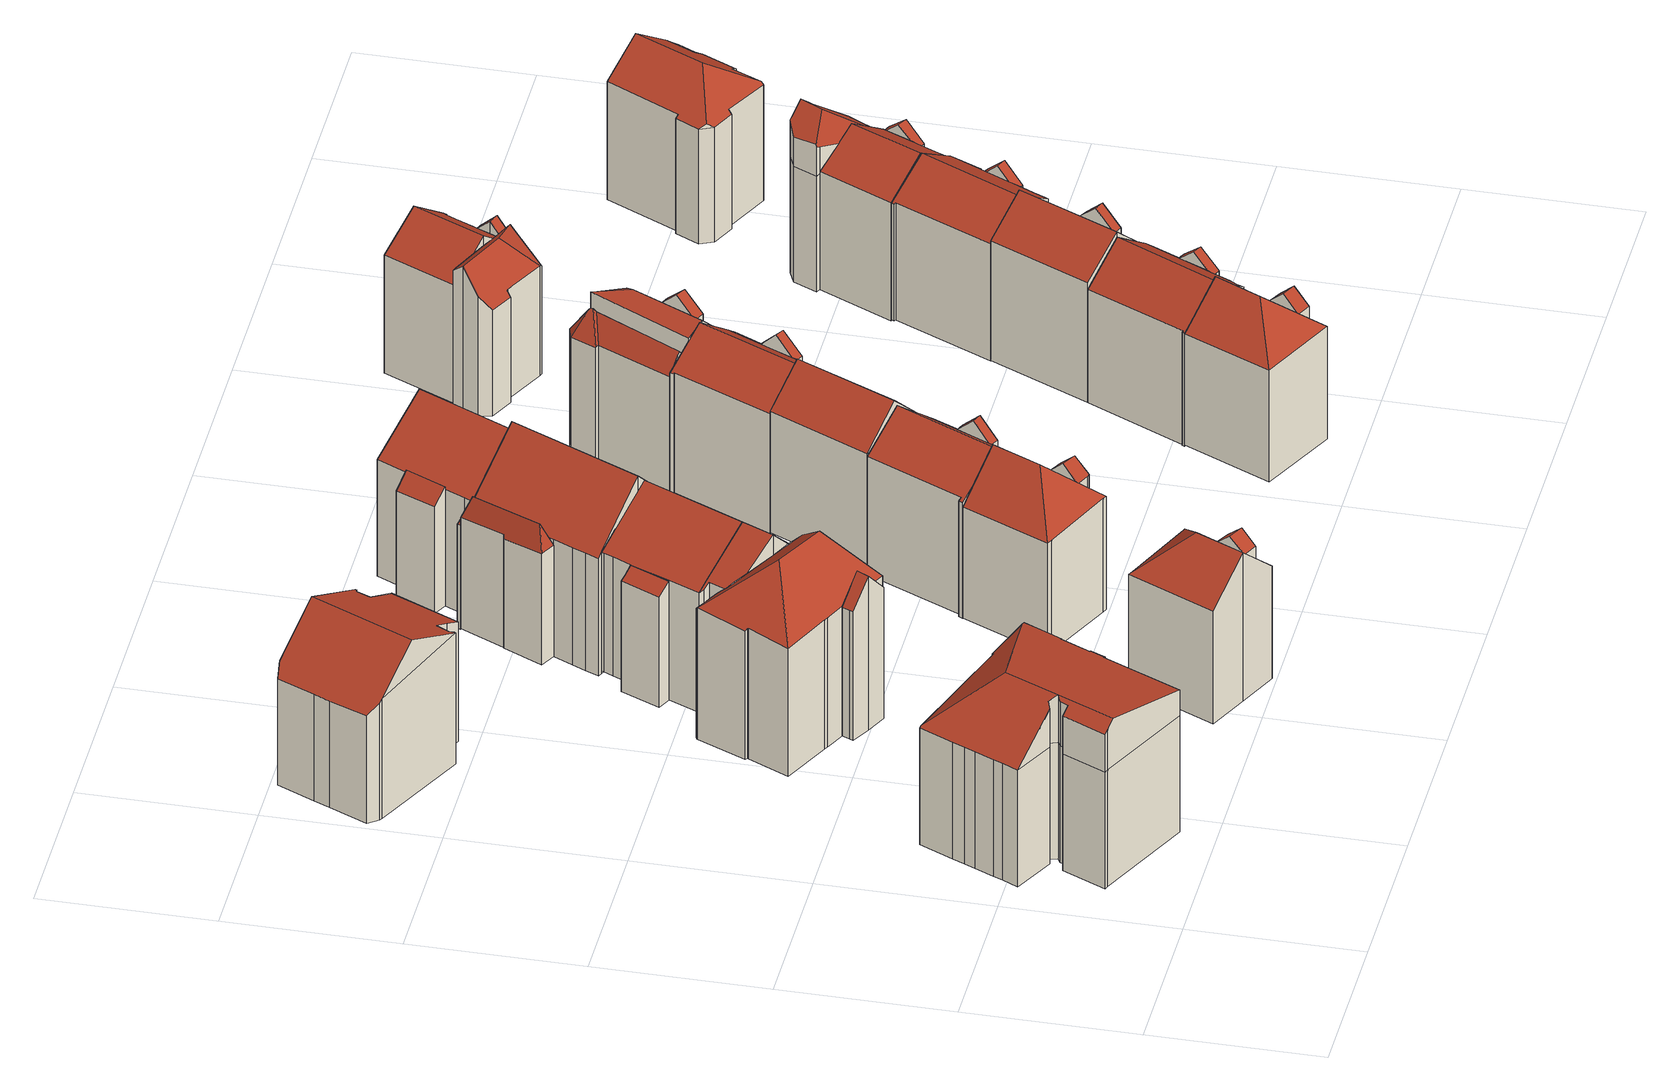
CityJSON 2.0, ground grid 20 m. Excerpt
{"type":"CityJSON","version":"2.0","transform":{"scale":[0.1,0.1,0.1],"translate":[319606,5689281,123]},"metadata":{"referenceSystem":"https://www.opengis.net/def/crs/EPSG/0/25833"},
"CityObjects":{
"building1":{"type":"Building","attributes":{"Dachtyp_tdc":"tdcFreeFormRoof","Gemeindeschluessel":14713000,"Dachneigung":13.59,"QualitaetDacherkennung":20,"Geometrietyp2DReferenz":"3000","function":"31001_9998","roofType":"5000","measuredHeight":21.09},"geometry":[{"type":"MultiSurface","lod":"2","boundaries":[[[0,1,2,3]],[[1,4,5,2]],[[4,6,7,5]],[[6,8,9,7]],[[8,10,11,9]],[[10,12,13,11]],[[12,14,15,13]],[[14,16,17,15]],[[16,18,19,17]],[[18,20,21,19]],[[20,22,23,21]],[[22,24,25,23]],[[24,26,27,25]],[[26,28,29,27]],[[28,30,31,29]],[[30,32,33,31]],[[32,34,35,33]],[[34,36,37,35]],[[36,38,39,37]],[[38,40,41,39]],[[40,42,43,41]],[[42,44,45,43]],[[44,46,47,45]],[[46,48,49,47]],[[48,0,3,49]],[[50,51,52,53,54]],[[55,53,52,24,22,20,18,16,14,12,56,57]],[[58,59,60,61,62,63,55]],[[64,65,66,54,53,55,63,67,68,69,70,71]],[[36,71,70,38]],[[34,64,71,36]],[[38,70,69,40]],[[40,69,68,42]],[[42,68,67,44]],[[44,67,63,62,46]],[[6,55,57,8]],[[4,58,55,6]],[[30,66,65,32]],[[28,50,54,66,30]],[[32,65,64,34]],[[46,62,61,48]],[[48,61,60,0]],[[0,60,59,1]],[[1,59,58,4]],[[8,57,56,10]],[[26,51,50,28]],[[24,52,51,26]],[[10,56,12]],[[3,2,5,7,9,11,13,15,17,19,21,23,25,27,29,31,33,35,37,39,41,43,45,47,49]]],"semantics":{"surfaces":[{"type":"WallSurface"},{"type":"RoofSurface"},{"type":"GroundSurface"}],"values":[0,0,0,0,0,0,0,0,0,0,0,0,0,0,0,0,0,0,0,0,0,0,0,0,0,1,1,1,1,0,0,0,0,0,0,0,0,0,0,0,0,0,0,0,0,0,0,0,2]}}]},
"building2":{"type":"Building","attributes":{"Dachtyp_tdc":"tdcFreeFormRoof","Gemeindeschluessel":14713000,"Dachneigung":23.19,"QualitaetDacherkennung":23,"Geometrietyp2DReferenz":"3000","function":"31001_9998","roofType":"5000","measuredHeight":20.21},"geometry":[{"type":"MultiSurface","lod":"2","boundaries":[[[72,73,74,75]],[[73,76,77,74]],[[76,78,79,77]],[[78,80,81,79]],[[80,82,83,81]],[[82,84,85,83]],[[84,86,87,85]],[[86,88,89,87]],[[88,90,91,89]],[[90,92,93,91]],[[92,94,95,93]],[[94,96,97,95]],[[96,98,99,97]],[[98,100,101,99]],[[100,102,103,101]],[[102,104,105,103]],[[104,106,107,105]],[[106,108,109,107]],[[108,72,75,109]],[[92,90,88,86,84,82,80,78,76,73,72,110,111]],[[111,110,108,106,104,102,100,98,96,94]],[[94,92,111]],[[72,108,110]],[[75,74,77,79,81,83,85,87,89,91,93,95,97,99,101,103,105,107,109]]],"semantics":{"surfaces":[{"type":"WallSurface"},{"type":"RoofSurface"},{"type":"GroundSurface"}],"values":[0,0,0,0,0,0,0,0,0,0,0,0,0,0,0,0,0,0,0,1,1,0,0,2]}}]},
"building3":{"type":"Building","attributes":{"Gemeindeschluessel":14713000,"Geometrietyp2DReferenz":"3000","function":"31001_9998","roofType":"9999"},"children":["building3-1","building3-2","building3-3"]},
"building3-1":{"type":"BuildingPart","attributes":{"Dachtyp_tdc":"tdcGableRoof","Dachneigung":50.49,"QualitaetDacherkennung":27,"Geometrietyp2DReferenz":"3000","roofType":"3100","measuredHeight":19.76},"parents":["building3"],"geometry":[{"type":"MultiSurface","lod":"2","boundaries":[[[112,113,114,115,116]],[[113,117,118,114]],[[117,119,120,118]],[[119,121,122,120]],[[121,123,124,122]],[[117,113,112,125]],[[125,126,123,121,119,117]],[[124,127,115,114,118,120,122]],[[128,126,125]],[[127,124,123,126,128]],[[112,116,128,125]],[[116,115,127,128]]],"semantics":{"surfaces":[{"type":"WallSurface"},{"type":"RoofSurface"},{"type":"GroundSurface"},{"type":"ClosureSurface"}],"values":[0,0,0,0,0,1,1,2,0,3,0,3]}}]},
"building3-2":{"type":"BuildingPart","attributes":{"Dachtyp_tdc":"tdcHipRoof","Dachneigung":45.3,"QualitaetDacherkennung":55,"Geometrietyp2DReferenz":"3000","roofType":"3200","measuredHeight":22.3},"parents":["building3"],"geometry":[{"type":"MultiSurface","lod":"2","boundaries":[[[126,124,123]],[[126,129,130,124]],[[129,131,132,130]],[[131,133,134,132]],[[133,135,136,134]],[[135,137,138,136]],[[137,139,140,138]],[[139,141,142,140]],[[141,143,144,142]],[[143,145,146,144]],[[145,147,148,146]],[[147,149,150,148]],[[149,151,152,150]],[[151,153,154,152]],[[153,155,156,154]],[[155,157,158,156]],[[157,159,160,161,158]],[[162,163,164,165,166]],[[163,116,115,164]],[[163,162,167]],[[141,139,137,135,133,168]],[[162,169,170,171,159,157,155,153,151,149,147,145,143,141,168,167]],[[133,131,129,126,123,126,128,116,163,167,168]],[[124,130,132,134,136,138,140,142,144,146,148,150,152,154,156,158,161,172,165,164,115,127]],[[166,169,162]],[[171,160,159]],[[172,161,160,171,170]],[[165,172,170,169,166]],[[123,124,127,128,126]],[[128,127,115,116]]],"semantics":{"surfaces":[{"type":"WallSurface"},{"type":"RoofSurface"},{"type":"GroundSurface"},{"type":"ClosureSurface"}],"values":[0,0,0,0,0,0,0,0,0,0,0,0,0,0,0,0,0,0,0,1,1,1,1,2,0,0,3,3,3,3]}}]},
"building3-3":{"type":"BuildingPart","attributes":{"Dachtyp_tdc":"tdcGableRoof","Dachneigung":33.48,"QualitaetDacherkennung":74,"Geometrietyp2DReferenz":"3000","roofType":"3100","measuredHeight":20.11},"parents":["building3"],"geometry":[{"type":"MultiSurface","lod":"2","boundaries":[[[160,173,174,161]],[[173,175,176,174]],[[175,177,178,176]],[[177,179,180,178]],[[179,181,182,180]],[[181,183,184,182]],[[183,166,165,184]],[[181,179,177,175,173,160,171,185]],[[185,169,166,183,181]],[[172,161,174,176,178,180,182,184,165]],[[171,170,185]],[[160,161,172,170,171]],[[170,169,185]],[[165,166,169,170,172]]],"semantics":{"surfaces":[{"type":"WallSurface"},{"type":"RoofSurface"},{"type":"GroundSurface"},{"type":"ClosureSurface"}],"values":[0,0,0,0,0,0,0,1,1,2,0,3,0,3]}}]},
"building4":{"type":"Building","attributes":{"Gemeindeschluessel":14713000,"Geometrietyp2DReferenz":"3000","function":"31001_9998","roofType":"9999"},"children":["building4-1","building4-2"]},
"building4-1":{"type":"BuildingPart","attributes":{"Dachtyp_tdc":"tdcGableRoof","Dachneigung":40.6,"QualitaetDacherkennung":45,"Geometrietyp2DReferenz":"3000","roofType":"3100","measuredHeight":16.26},"parents":["building4"],"geometry":[{"type":"MultiSurface","lod":"2","boundaries":[[[186,187,188,189]],[[187,190,191,188]],[[190,192,193,191]],[[194,186,189,195]],[[187,186,194,196,197]],[[198,192,190,197,196]],[[187,197,190]],[[198,196,194]],[[189,188,191,193,199,195]],[[199,193,192,198]],[[195,199,198,194]]],"semantics":{"surfaces":[{"type":"WallSurface"},{"type":"RoofSurface"},{"type":"GroundSurface"},{"type":"ClosureSurface"}],"values":[0,0,0,0,1,1,0,0,2,3,3]}}]},
"building4-2":{"type":"BuildingPart","attributes":{"Dachtyp_tdc":"tdcHipAndGableRoof","Dachneigung":40.53,"QualitaetDacherkennung":64,"Geometrietyp2DReferenz":"3000","roofType":"5000","measuredHeight":19.1},"parents":["building4"],"geometry":[{"type":"MultiSurface","lod":"2","boundaries":[[[200,201,194,195,189]],[[202,203,193,192]],[[202,204,205,203]],[[204,206,207,205]],[[206,208,209,207]],[[208,210,211,209]],[[210,212,213,211]],[[212,214,215,213]],[[214,216,217,215]],[[216,218,219,217]],[[218,220,221,219]],[[220,222,223,221]],[[222,200,189,223]],[[218,216,214,212,224]],[[212,210,208,224]],[[208,206,204,202,192,225,201,200,222,220,218,224]],[[189,195,199,193,203,205,207,209,211,213,215,217,219,221,223]],[[198,194,201,225]],[[198,199,195,194]],[[192,198,225]],[[192,193,199,198]]],"semantics":{"surfaces":[{"type":"WallSurface"},{"type":"RoofSurface"},{"type":"GroundSurface"},{"type":"ClosureSurface"}],"values":[0,0,0,0,0,0,0,0,0,0,0,0,0,1,1,1,2,0,3,0,3]}}]},
"building5":{"type":"Building","attributes":{"Gemeindeschluessel":14713000,"Geometrietyp2DReferenz":"3000","function":"31001_9998","roofType":"9999"},"children":["building5-1","building5-2"]},
"building5-1":{"type":"BuildingPart","attributes":{"Dachtyp_tdc":"tdcGableRoof","Dachneigung":33.99,"QualitaetDacherkennung":83,"Geometrietyp2DReferenz":"3000","roofType":"3100","measuredHeight":20.45},"parents":["building5"],"geometry":[{"type":"MultiSurface","lod":"2","boundaries":[[[226,183,227,228]],[[183,181,229,227]],[[181,177,230,229]],[[177,231,232,230]],[[231,233,232]],[[234,235,236,237]],[[235,238,239,236]],[[238,240,241,239]],[[240,242,243,241]],[[242,244,245,243]],[[244,246,247,245]],[[246,226,228,247]],[[242,240,238,235,234,231,177,181]],[[181,183,226,246,244,242]],[[228,227,229,230,232,237,236,239,241,243,245,247]],[[234,233,231]],[[234,237,232,233]]],"semantics":{"surfaces":[{"type":"WallSurface"},{"type":"RoofSurface"},{"type":"GroundSurface"},{"type":"ClosureSurface"}],"values":[0,0,0,0,0,0,0,0,0,0,0,0,1,1,2,0,3]}}]},
"building5-2":{"type":"BuildingPart","attributes":{"Dachtyp_tdc":"tdcPolyFlatRoof","Dachneigung":33.05,"QualitaetDacherkennung":53,"Geometrietyp2DReferenz":"3000","roofType":"2100","measuredHeight":15.34},"parents":["building5"],"geometry":[{"type":"MultiSurface","lod":"2","boundaries":[[[248,249,250,251]],[[249,234,237,250]],[[233,252,253,232]],[[252,248,251,253]],[[252,233,234,249,248]],[[251,250,237,232,253]],[[232,237,234,233]]],"semantics":{"surfaces":[{"type":"WallSurface"},{"type":"RoofSurface"},{"type":"GroundSurface"},{"type":"ClosureSurface"}],"values":[0,0,0,0,1,2,3]}}]},
"building6":{"type":"Building","attributes":{"Gemeindeschluessel":14713000,"Geometrietyp2DReferenz":"3000","function":"31001_9998","roofType":"9999"},"children":["building6-1","building6-2"]},
"building6-1":{"type":"BuildingPart","attributes":{"Dachtyp_tdc":"tdcGableRoof","Dachneigung":43.59,"QualitaetDacherkennung":37,"Geometrietyp2DReferenz":"3000","roofType":"3100","measuredHeight":16.38},"parents":["building6"],"geometry":[{"type":"MultiSurface","lod":"2","boundaries":[[[254,255,256,257]],[[255,258,259,256]],[[258,260,261,259]],[[262,254,257,263]],[[262,264,265,266]],[[264,260,258,267,265]],[[255,267,258]],[[254,266,265,267,255]],[[262,266,254]],[[260,264,262]],[[257,256,259,261,263]],[[263,261,260,262]]],"semantics":{"surfaces":[{"type":"WallSurface"},{"type":"RoofSurface"},{"type":"GroundSurface"},{"type":"ClosureSurface"}],"values":[0,0,0,0,1,1,0,0,0,0,2,3]}}]},
"building6-2":{"type":"BuildingPart","attributes":{"Dachtyp_tdc":"tdcHipAndGableRoof","Dachneigung":43.99,"QualitaetDacherkennung":57,"Geometrietyp2DReferenz":"3000","roofType":"5000","measuredHeight":19.36},"parents":["building6"],"geometry":[{"type":"MultiSurface","lod":"2","boundaries":[[[268,269,270,271]],[[269,272,273,270]],[[272,274,275,273]],[[274,262,263,275]],[[260,276,277,261]],[[276,278,279,277]],[[278,280,281,279]],[[280,282,283,281]],[[282,284,285,283]],[[284,286,287,285]],[[286,288,289,287]],[[288,290,291,289]],[[290,268,271,291]],[[286,284,282,280,292]],[[280,278,276,260,262,274,272,269,268,290,292]],[[290,288,286,292]],[[271,270,273,275,263,261,277,279,281,283,285,287,289,291]],[[260,261,263,262]]],"semantics":{"surfaces":[{"type":"WallSurface"},{"type":"RoofSurface"},{"type":"GroundSurface"},{"type":"ClosureSurface"}],"values":[0,0,0,0,0,0,0,0,0,0,0,0,0,1,1,1,2,3]}}]},
"building7":{"type":"Building","attributes":{"Gemeindeschluessel":14713000,"Geometrietyp2DReferenz":"3000","function":"31001_9998","roofType":"9999"},"children":["building7-1","building7-2"]},
"building7-1":{"type":"BuildingPart","attributes":{"Dachtyp_tdc":"tdcGableRoof","Dachneigung":43.59,"QualitaetDacherkennung":60,"Geometrietyp2DReferenz":"3000","roofType":"3100","measuredHeight":21.81},"parents":["building7"],"geometry":[{"type":"MultiSurface","lod":"2","boundaries":[[[293,294,295,296]],[[294,297,298,299,295]],[[300,301,302,303,304]],[[301,305,306,302]],[[305,307,308,306]],[[307,309,310,308]],[[309,311,312,310]],[[311,313,314,312]],[[313,244,315,314]],[[244,316,317,315]],[[316,318,319,317]],[[318,320,321,319]],[[320,293,296,321]],[[316,244,313,311,309,307,305,301]],[[301,300,297,294,293,320,318,316]],[[296,295,299,303,302,306,308,310,312,314,315,317,319,321]],[[300,304,298,297]],[[304,303,299,298]]],"semantics":{"surfaces":[{"type":"WallSurface"},{"type":"RoofSurface"},{"type":"GroundSurface"},{"type":"ClosureSurface"}],"values":[0,0,0,0,0,0,0,0,0,0,0,0,0,1,1,2,0,3]}}]},
"building7-2":{"type":"BuildingPart","attributes":{"Dachtyp_tdc":"tdcFreeFormRoof","Dachneigung":70.96,"QualitaetDacherkennung":16,"Geometrietyp2DReferenz":"3000","roofType":"5000","measuredHeight":17.17},"parents":["building7"],"geometry":[{"type":"MultiSurface","lod":"2","boundaries":[[[322,323,324,325]],[[323,326,327,324]],[[326,304,303,327]],[[298,328,329,299]],[[328,322,325,329]],[[304,326,330]],[[326,323,322,328,331,330]],[[328,298,331]],[[298,304,330,331]],[[325,324,327,303,299,329]],[[299,303,304,298]]],"semantics":{"surfaces":[{"type":"WallSurface"},{"type":"RoofSurface"},{"type":"GroundSurface"},{"type":"ClosureSurface"}],"values":[0,0,0,0,0,1,1,1,1,2,3]}}]},
"building8":{"type":"Building","attributes":{"Gemeindeschluessel":14713000,"Geometrietyp2DReferenz":"3000","function":"31001_9998","roofType":"9999"},"children":["building8-1","building8-2"]},
"building8-1":{"type":"BuildingPart","attributes":{"Dachtyp_tdc":"tdcGableRoof","Dachneigung":43.01,"QualitaetDacherkennung":35,"Geometrietyp2DReferenz":"3000","roofType":"3100","measuredHeight":16.86},"parents":["building8"],"geometry":[{"type":"MultiSurface","lod":"2","boundaries":[[[332,333,334,335]],[[333,336,337,334]],[[336,338,339,337]],[[336,333,340]],[[333,332,341,342,340]],[[338,336,340,342,343]],[[335,334,337,339]],[[335,339,338,332]],[[342,341,343]],[[343,341,332,338]]],"semantics":{"surfaces":[{"type":"WallSurface"},{"type":"RoofSurface"},{"type":"GroundSurface"},{"type":"ClosureSurface"}],"values":[0,0,0,0,1,1,2,3,0,3]}}]},
"building8-2":{"type":"BuildingPart","attributes":{"Dachtyp_tdc":"tdcGableRoof","Dachneigung":35.02,"QualitaetDacherkennung":55,"Geometrietyp2DReferenz":"3000","roofType":"3100","measuredHeight":18.83},"parents":["building8"],"geometry":[{"type":"MultiSurface","lod":"2","boundaries":[[[344,345,346,347]],[[345,348,349,346]],[[348,350,351,349]],[[350,352,353,351]],[[352,354,335,353]],[[354,332,335]],[[355,339,338]],[[355,356,357,339]],[[356,358,359,357]],[[358,360,361,359]],[[360,362,363,361]],[[362,364,365,363]],[[364,366,367,365]],[[366,344,347,367]],[[362,360,358,356,355,343,341,354,352,350,348]],[[348,345,344,366,364,362]],[[347,346,349,351,353,335,339,357,359,361,363,365,367]],[[355,338,343]],[[341,332,354]],[[338,339,335,332]],[[338,332,341,343]]],"semantics":{"surfaces":[{"type":"WallSurface"},{"type":"RoofSurface"},{"type":"GroundSurface"},{"type":"ClosureSurface"}],"values":[0,0,0,0,0,0,0,0,0,0,0,0,0,0,1,1,2,0,0,3,3]}}]},
"building9":{"type":"Building","attributes":{"Gemeindeschluessel":14713000,"Geometrietyp2DReferenz":"3000","function":"31001_9998","roofType":"9999"},"children":["building9-1","building9-2"]},
"building9-1":{"type":"BuildingPart","attributes":{"Dachtyp_tdc":"tdcGableRoof","Dachneigung":33.81,"QualitaetDacherkennung":83,"Geometrietyp2DReferenz":"3000","roofType":"3100","measuredHeight":19.97},"parents":["building9"],"geometry":[{"type":"MultiSurface","lod":"2","boundaries":[[[368,369,370,371]],[[369,372,373,370]],[[372,374,375,373]],[[374,376,377,375]],[[376,378,379,377]],[[378,380,381,379]],[[380,382,383,381]],[[382,384,385,383]],[[384,386,387,385]],[[386,388,389,387]],[[388,390,391,389]],[[392,393,394,395]],[[393,396,397,394]],[[396,398,399,397]],[[398,400,401,399]],[[400,368,371,401]],[[396,393,392,390,388,386,384,382,380,378]],[[378,376,374,372,369,368,400,398,396]],[[371,370,373,375,377,379,381,383,385,387,389,391,395,394,397,399,401]],[[395,391,390,392]]],"semantics":{"surfaces":[{"type":"WallSurface"},{"type":"RoofSurface"},{"type":"GroundSurface"},{"type":"ClosureSurface"}],"values":[0,0,0,0,0,0,0,0,0,0,0,0,0,0,0,0,1,1,2,3]}}]},
"building9-2":{"type":"BuildingPart","attributes":{"Dachtyp_tdc":"tdcPolyFlatRoof","Dachneigung":42.3,"QualitaetDacherkennung":56,"Geometrietyp2DReferenz":"3000","roofType":"2100","measuredHeight":15.26},"parents":["building9"],"geometry":[{"type":"MultiSurface","lod":"2","boundaries":[[[402,403,404,391,390]],[[403,405,406,404]],[[405,407,395,406]],[[407,392,395]],[[407,405,403,402]],[[391,404,406,395]],[[390,392,407,402]],[[390,391,395,392]]],"semantics":{"surfaces":[{"type":"WallSurface"},{"type":"RoofSurface"},{"type":"GroundSurface"},{"type":"ClosureSurface"}],"values":[0,0,0,0,1,2,0,3]}}]},
"building10":{"type":"Building","attributes":{"Dachtyp_tdc":"tdcFreeFormRoof","Gemeindeschluessel":14713000,"Dachneigung":43.7,"QualitaetDacherkennung":57,"Geometrietyp2DReferenz":"3000","function":"31001_9998","roofType":"5000","measuredHeight":19.74},"geometry":[{"type":"MultiSurface","lod":"2","boundaries":[[[408,409,410,411]],[[409,412,413,410]],[[412,414,415,413]],[[414,416,417,415]],[[416,418,419,417]],[[418,420,421,419]],[[420,422,423,421]],[[422,424,425,423]],[[424,426,427,425]],[[426,428,429,427]],[[428,408,411,429]],[[430,431,412,409]],[[418,416,414,431,430,408,428,426,424,422,420]],[[409,408,430]],[[414,412,431]],[[411,410,413,415,417,419,421,423,425,427,429]]],"semantics":{"surfaces":[{"type":"WallSurface"},{"type":"RoofSurface"},{"type":"GroundSurface"}],"values":[0,0,0,0,0,0,0,0,0,0,0,1,1,0,0,2]}}]},
"building11":{"type":"Building","attributes":{"Gemeindeschluessel":14713000,"Geometrietyp2DReferenz":"3000","function":"31001_9998","roofType":"9999"},"children":["building11-1","building11-2"]},
"building11-1":{"type":"BuildingPart","attributes":{"Dachtyp_tdc":"tdcGableRoof","Dachneigung":42.25,"QualitaetDacherkennung":35,"Geometrietyp2DReferenz":"3000","roofType":"3100","measuredHeight":17.1},"parents":["building11"],"geometry":[{"type":"MultiSurface","lod":"2","boundaries":[[[432,433,434,435]],[[433,436,437,434]],[[438,432,435,439]],[[440,441,442,443,444]],[[433,443,442,445,436]],[[432,444,443,433]],[[438,440,444,432]],[[435,434,437,439]],[[439,437,436,438]],[[442,441,445]],[[445,441,440,438,436]]],"semantics":{"surfaces":[{"type":"WallSurface"},{"type":"RoofSurface"},{"type":"GroundSurface"},{"type":"ClosureSurface"}],"values":[0,0,0,1,1,0,0,2,3,0,3]}}]},
"building11-2":{"type":"BuildingPart","attributes":{"Dachtyp_tdc":"tdcGableRoof","Dachneigung":37.25,"QualitaetDacherkennung":56,"Geometrietyp2DReferenz":"3000","roofType":"3100","measuredHeight":18.96},"parents":["building11"],"geometry":[{"type":"MultiSurface","lod":"2","boundaries":[[[446,447,440,438,439]],[[448,437,436]],[[448,449,450,437]],[[449,451,452,450]],[[451,453,454,452]],[[453,455,456,454]],[[455,457,458,456]],[[457,459,460,458]],[[459,461,462,460]],[[461,463,464,462]],[[463,465,466,464]],[[465,467,468,466]],[[467,469,470,468]],[[469,446,439,470]],[[465,463,461,459,457,455]],[[455,453,451,449,448,445,441,447,446,469,467,465]],[[439,437,450,452,454,456,458,460,462,464,466,468,470]],[[436,445,448]],[[441,440,447]],[[436,437,439,438]],[[436,438,440,441,445]]],"semantics":{"surfaces":[{"type":"WallSurface"},{"type":"RoofSurface"},{"type":"GroundSurface"},{"type":"ClosureSurface"}],"values":[0,0,0,0,0,0,0,0,0,0,0,0,0,0,1,1,2,0,0,3,3]}}]},
"building12":{"type":"Building","attributes":{"Gemeindeschluessel":14713000,"Geometrietyp2DReferenz":"3000","function":"31001_9998","roofType":"9999"},"children":["building12-1","building12-2"]},
"building12-1":{"type":"BuildingPart","attributes":{"Dachtyp_tdc":"tdcGableRoof","Dachneigung":41.68,"QualitaetDacherkennung":43,"Geometrietyp2DReferenz":"3000","roofType":"3100","measuredHeight":16.1},"parents":["building12"],"geometry":[{"type":"MultiSurface","lod":"2","boundaries":[[[471,472,473,474]],[[472,475,476,473]],[[475,477,478,476]],[[475,472,479]],[[471,477,480]],[[472,471,480,479]],[[477,475,479,480]],[[474,473,476,478]],[[474,478,477,471]]],"semantics":{"surfaces":[{"type":"WallSurface"},{"type":"RoofSurface"},{"type":"GroundSurface"},{"type":"ClosureSurface"}],"values":[0,0,0,0,0,1,1,2,3]}}]},
"building12-2":{"type":"BuildingPart","attributes":{"Dachtyp_tdc":"tdcHipAndGableRoof","Dachneigung":40.67,"QualitaetDacherkennung":59,"Geometrietyp2DReferenz":"3000","roofType":"5000","measuredHeight":18.88},"parents":["building12"],"geometry":[{"type":"MultiSurface","lod":"2","boundaries":[[[481,482,483,484]],[[482,485,486,483]],[[485,487,474,486]],[[487,471,474]],[[488,478,477]],[[488,489,490,478]],[[489,491,492,490]],[[491,493,494,492]],[[493,495,496,494]],[[495,497,498,496]],[[497,499,500,498]],[[499,481,484,500]],[[495,493,501]],[[493,491,489,488,487,485,482,481,499,501]],[[499,497,495,501]],[[484,483,486,474,478,490,492,494,496,498,500]],[[477,471,487,488]],[[477,478,474,471]]],"semantics":{"surfaces":[{"type":"WallSurface"},{"type":"RoofSurface"},{"type":"GroundSurface"},{"type":"ClosureSurface"}],"values":[0,0,0,0,0,0,0,0,0,0,0,0,1,1,1,2,0,3]}}]},
"building13":{"type":"Building","attributes":{"Gemeindeschluessel":14713000,"Geometrietyp2DReferenz":"3000","function":"31001_9998","roofType":"9999"},"children":["building13-1","building13-2","building13-3"]},
"building13-1":{"type":"BuildingPart","attributes":{"Dachtyp_tdc":"tdcHipAndGableRoof","Dachneigung":43.05,"QualitaetDacherkennung":52,"Geometrietyp2DReferenz":"3000","roofType":"5000","measuredHeight":18.98},"parents":["building13"],"geometry":[{"type":"MultiSurface","lod":"2","boundaries":[[[502,503,504,505,506]],[[503,507,508,504]],[[507,509,510,508]],[[509,511,512,510]],[[511,513,514,512]],[[513,515,516,517,514]],[[518,519,520,521,522]],[[519,523,524,520]],[[523,525,526,524]],[[525,527,526]],[[523,519,518,528]],[[518,515,513,528]],[[513,511,509,507,503,502,529,525,523,528]],[[505,504,508,510,512,514,517,521,520,524,526]],[[522,516,515,518]],[[521,517,516,522]],[[502,506,529]],[[506,505,526,527]],[[506,527,525,529]]],"semantics":{"surfaces":[{"type":"WallSurface"},{"type":"RoofSurface"},{"type":"GroundSurface"},{"type":"ClosureSurface"}],"values":[0,0,0,0,0,0,0,0,0,0,1,1,1,2,0,3,0,3,3]}}]},
"building13-2":{"type":"BuildingPart","attributes":{"Dachtyp_tdc":"tdcGableRoof","Dachneigung":42.1,"QualitaetDacherkennung":30,"Geometrietyp2DReferenz":"3000","roofType":"3100","measuredHeight":17.23},"parents":["building13"],"geometry":[{"type":"MultiSurface","lod":"2","boundaries":[[[527,530,531,526]],[[530,532,533,531]],[[532,506,505,533]],[[534,525,535,536]],[[506,532,536,535,529]],[[530,534,536,532]],[[527,525,534,530]],[[531,533,505,526]],[[526,505,506,527]],[[535,525,529]],[[529,525,527,506]]],"semantics":{"surfaces":[{"type":"WallSurface"},{"type":"RoofSurface"},{"type":"GroundSurface"},{"type":"ClosureSurface"}],"values":[0,0,0,1,1,0,0,2,3,0,3]}}]},
"building13-3":{"type":"BuildingPart","attributes":{"Dachtyp_tdc":"tdcFreeFormRoof","Dachneigung":55.9,"QualitaetDacherkennung":16,"Geometrietyp2DReferenz":"3000","roofType":"5000","measuredHeight":18.12},"parents":["building13"],"geometry":[{"type":"MultiSurface","lod":"2","boundaries":[[[516,537,538,517]],[[537,539,540,538]],[[539,541,542,540]],[[541,543,544,542]],[[543,545,546,544]],[[545,547,548,546]],[[549,550,547,545]],[[549,545,543]],[[551,550,549,543,541]],[[552,551,541,539]],[[553,552,539,537]],[[553,537,516]],[[550,551,552,553,516,522,547]],[[517,538,540,542,544,546,548,521]],[[521,548,547,522]],[[517,521,522,516]]],"semantics":{"surfaces":[{"type":"WallSurface"},{"type":"RoofSurface"},{"type":"GroundSurface"},{"type":"ClosureSurface"}],"values":[0,0,0,0,0,0,1,1,1,1,1,0,1,2,0,3]}}]},
"building14":{"type":"Building","attributes":{"Gemeindeschluessel":14713000,"Geometrietyp2DReferenz":"3000","function":"31001_9998","roofType":"9999"},"children":["building14-1","building14-2"]},
"building14-1":{"type":"BuildingPart","attributes":{"Dachtyp_tdc":"tdcGableRoof","Dachneigung":38.12,"QualitaetDacherkennung":58,"Geometrietyp2DReferenz":"3000","roofType":"3100","measuredHeight":18.55},"parents":["building14"],"geometry":[{"type":"MultiSurface","lod":"2","boundaries":[[[554,555,556,557]],[[558,559,560,561,562]],[[559,563,564,560]],[[563,565,566,564]],[[565,567,568,566]],[[567,569,570,568]],[[569,571,572,570]],[[571,573,574,572]],[[573,575,576,574]],[[575,577,578,576]],[[577,579,580,578]],[[579,581,582,580]],[[581,583,584,582]],[[583,554,557,584]],[[579,577,575,573,571,569]],[[569,567,565,563,559,558,585,586,554,583,581,579]],[[557,561,560,564,566,568,570,572,574,576,578,580,582,584]],[[558,562,585]],[[586,555,554]],[[562,561,557,556]],[[562,556,555,586,585]]],"semantics":{"surfaces":[{"type":"WallSurface"},{"type":"RoofSurface"},{"type":"GroundSurface"},{"type":"ClosureSurface"}],"values":[0,0,0,0,0,0,0,0,0,0,0,0,0,0,1,1,2,0,0,3,3]}}]},
"building14-2":{"type":"BuildingPart","attributes":{"Dachtyp_tdc":"tdcGableRoof","Dachneigung":41.54,"QualitaetDacherkennung":37,"Geometrietyp2DReferenz":"3000","roofType":"3100","measuredHeight":16.6},"parents":["building14"],"geometry":[{"type":"MultiSurface","lod":"2","boundaries":[[[556,587,588,557]],[[587,589,590,588]],[[589,591,560,590]],[[591,562,561,560]],[[592,555,586,593,594]],[[562,591,595,594,593,585]],[[589,595,591]],[[587,592,594,595,589]],[[556,555,592,587]],[[588,590,560,561,557]],[[557,561,562,556]],[[593,586,585]],[[585,586,555,556,562]]],"semantics":{"surfaces":[{"type":"WallSurface"},{"type":"RoofSurface"},{"type":"GroundSurface"},{"type":"ClosureSurface"}],"values":[0,0,0,0,1,1,0,0,0,2,3,0,3]}}]},
"building15":{"type":"Building","attributes":{"Gemeindeschluessel":14713000,"Geometrietyp2DReferenz":"3000","function":"31001_9998","roofType":"9999"},"children":["building15-1","building15-2"]},
"building15-1":{"type":"BuildingPart","attributes":{"Dachtyp_tdc":"tdcGableRoof","Dachneigung":42.26,"QualitaetDacherkennung":56,"Geometrietyp2DReferenz":"3000","roofType":"3100","measuredHeight":19.21},"parents":["building15"],"geometry":[{"type":"MultiSurface","lod":"2","boundaries":[[[596,597,598,599,600]],[[597,601,602,598]],[[601,603,604,602]],[[603,605,582,604]],[[605,606,607,582]],[[606,608,578,607]],[[608,609,610,578]],[[609,611,612,610]],[[611,613,614,612]],[[613,615,616,614]],[[615,617,618,616]],[[611,609,608,606]],[[606,605,603,601,597,596,617,615,613,611]],[[618,599,598,602,604,582,607,578,610,612,614,616]],[[596,600,617]],[[600,599,618,617]]],"semantics":{"surfaces":[{"type":"WallSurface"},{"type":"RoofSurface"},{"type":"GroundSurface"},{"type":"ClosureSurface"}],"values":[0,0,0,0,0,0,0,0,0,0,0,1,1,2,0,3]}}]},
"building15-2":{"type":"BuildingPart","attributes":{"Dachtyp_tdc":"tdcGableRoof","Dachneigung":41.84,"QualitaetDacherkennung":41,"Geometrietyp2DReferenz":"3000","roofType":"3100","measuredHeight":16.67},"parents":["building15"],"geometry":[{"type":"MultiSurface","lod":"2","boundaries":[[[617,619,620,618]],[[619,621,622,620]],[[621,600,599,622]],[[621,619,623]],[[617,600,624]],[[619,617,624,623]],[[600,621,623,624]],[[618,620,622,599]],[[618,599,600,617]]],"semantics":{"surfaces":[{"type":"WallSurface"},{"type":"RoofSurface"},{"type":"GroundSurface"},{"type":"ClosureSurface"}],"values":[0,0,0,0,0,1,1,2,3]}}]},
"building16":{"type":"Building","attributes":{"Gemeindeschluessel":14713000,"Geometrietyp2DReferenz":"3000","function":"31001_9998","roofType":"9999"},"children":["building16-1","building16-2","building16-3"]},
"building16-1":{"type":"BuildingPart","attributes":{"Dachtyp_tdc":"tdcGableRoof","Dachneigung":45.59,"QualitaetDacherkennung":35,"Geometrietyp2DReferenz":"3000","roofType":"3100","measuredHeight":16.77},"parents":["building16"],"geometry":[{"type":"MultiSurface","lod":"2","boundaries":[[[625,626,627,628]],[[626,629,630,627]],[[629,631,632,630]],[[631,633,634,632]],[[633,635,636,634]],[[629,626,625,637,638]],[[638,639,635,633,631,629]],[[636,640,628,627,630,632,634]],[[641,639,638]],[[640,636,635,639,641]],[[637,641,638]],[[625,628,640,641,637]]],"semantics":{"surfaces":[{"type":"WallSurface"},{"type":"RoofSurface"},{"type":"GroundSurface"},{"type":"ClosureSurface"}],"values":[0,0,0,0,0,1,1,2,0,3,0,3]}}]},
"building16-2":{"type":"BuildingPart","attributes":{"Dachtyp_tdc":"tdcFreeFormRoof","Dachneigung":57.5,"QualitaetDacherkennung":11,"Geometrietyp2DReferenz":"3000","roofType":"5000","measuredHeight":18.48},"parents":["building16"],"geometry":[{"type":"MultiSurface","lod":"2","boundaries":[[[642,643,644,645]],[[643,646,647,644]],[[646,648,649,647]],[[648,650,651,649]],[[650,652,653,654,651]],[[655,636,656]],[[655,657,658,636]],[[657,659,660,658]],[[659,661,662,660]],[[661,663,664,662]],[[663,642,645,664]],[[659,657,655,665]],[[655,666,667,668,652,650,648,665]],[[648,646,643,642,663,661,659,665]],[[645,644,647,649,651,654,669,636,658,660,662,664]],[[668,653,652]],[[656,666,655]],[[636,669,667,666,656]],[[669,654,653,668,667]]],"semantics":{"surfaces":[{"type":"WallSurface"},{"type":"RoofSurface"},{"type":"GroundSurface"},{"type":"ClosureSurface"}],"values":[0,0,0,0,0,0,0,0,0,0,0,1,1,1,2,0,0,3,3]}}]},
"building16-3":{"type":"BuildingPart","attributes":{"Dachtyp_tdc":"tdcGableRoof","Dachneigung":34.39,"QualitaetDacherkennung":61,"Geometrietyp2DReferenz":"3000","roofType":"3100","measuredHeight":18.65},"parents":["building16"],"geometry":[{"type":"MultiSurface","lod":"2","boundaries":[[[670,671,672,673]],[[671,674,628,672]],[[674,625,628]],[[653,675,676,654]],[[675,677,678,676]],[[677,679,680,678]],[[679,681,682,680]],[[681,670,673,682]],[[677,675,653,668,683]],[[683,666,656,639,641,637,674,671,670,681,679,677]],[[673,672,628,640,636,669,654,676,678,680,682]],[[656,635,639]],[[637,625,674]],[[635,636,640,641,639]],[[641,640,628,625,637]],[[667,666,683]],[[669,636,635,656,666,667]],[[668,667,683]],[[669,667,668,653,654]]],"semantics":{"surfaces":[{"type":"WallSurface"},{"type":"RoofSurface"},{"type":"GroundSurface"},{"type":"ClosureSurface"}],"values":[0,0,0,0,0,0,0,0,1,1,2,0,0,3,3,0,3,0,3]}}]},
"building17":{"type":"Building","attributes":{"Gemeindeschluessel":14713000,"Geometrietyp2DReferenz":"3000","function":"31001_9998","roofType":"9999"},"children":["building17-1","building17-2"]},
"building17-1":{"type":"BuildingPart","attributes":{"Dachtyp_tdc":"tdcGableRoof","Dachneigung":42,"QualitaetDacherkennung":46,"Geometrietyp2DReferenz":"3000","roofType":"3100","measuredHeight":16.78},"parents":["building17"],"geometry":[{"type":"MultiSurface","lod":"2","boundaries":[[[684,685,686,687]],[[685,688,689,686]],[[688,690,691,689]],[[692,693,694,695,696,697]],[[698,696,695,699,690]],[[688,698,690]],[[685,697,696,698,688]],[[684,692,697,685]],[[700,693,692,684]],[[687,686,689,691,701]],[[701,691,690,700]],[[687,701,700,684]],[[695,694,699]],[[699,694,693,700,690]]],"semantics":{"surfaces":[{"type":"WallSurface"},{"type":"RoofSurface"},{"type":"GroundSurface"},{"type":"ClosureSurface"}],"values":[0,0,0,1,1,0,0,0,0,2,3,3,0,3]}}]},
"building17-2":{"type":"BuildingPart","attributes":{"Dachtyp_tdc":"tdcGableRoof","Dachneigung":34.04,"QualitaetDacherkennung":57,"Geometrietyp2DReferenz":"3000","roofType":"3100","measuredHeight":18.57},"parents":["building17"],"geometry":[{"type":"MultiSurface","lod":"2","boundaries":[[[702,703,704,705]],[[703,706,707,704]],[[706,708,709,707]],[[708,710,711,709]],[[710,712,684,687,711]],[[713,691,690]],[[713,714,715,691]],[[714,716,717,715]],[[716,718,719,717]],[[718,720,721,719]],[[720,722,723,721]],[[722,724,725,723]],[[724,702,705,725]],[[720,718,716,714,713,699,694,726,712,710,708,706]],[[706,703,702,724,722,720]],[[705,704,707,709,711,687,701,691,715,717,719,721,723,725]],[[700,684,712,726,693]],[[700,701,687,684]],[[713,690,699]],[[694,693,726]],[[690,691,701,700]],[[690,700,693,694,699]]],"semantics":{"surfaces":[{"type":"WallSurface"},{"type":"RoofSurface"},{"type":"GroundSurface"},{"type":"ClosureSurface"}],"values":[0,0,0,0,0,0,0,0,0,0,0,0,0,1,1,2,0,3,0,0,3,3]}}]},
"building18":{"type":"Building","attributes":{"Gemeindeschluessel":14713000,"Geometrietyp2DReferenz":"3000","function":"31001_9998","roofType":"9999"},"children":["building18-1","building18-2","building18-3"]},
"building18-1":{"type":"BuildingPart","attributes":{"Dachtyp_tdc":"tdcGableRoof","Dachneigung":40.01,"QualitaetDacherkennung":40,"Geometrietyp2DReferenz":"3000","roofType":"3100","measuredHeight":16.82},"parents":["building18"],"geometry":[{"type":"MultiSurface","lod":"2","boundaries":[[[727,728,729,730]],[[728,731,732,729]],[[733,727,730,734]],[[735,736,737,738,739,740]],[[731,741,740,739,742]],[[728,741,731]],[[727,735,740,741,728]],[[733,736,735,727]],[[730,729,732,743,734]],[[734,743,744,733]],[[743,732,731,744]],[[739,738,742]],[[737,736,733,744]],[[744,731,742,738,737]]],"semantics":{"surfaces":[{"type":"WallSurface"},{"type":"RoofSurface"},{"type":"GroundSurface"},{"type":"ClosureSurface"}],"values":[0,0,0,1,1,0,0,0,2,3,3,0,0,3]}}]},
"building18-2":{"type":"BuildingPart","attributes":{"Dachtyp_tdc":"tdcFreeFormRoof","Dachneigung":39.22,"QualitaetDacherkennung":21,"Geometrietyp2DReferenz":"3000","roofType":"5000","measuredHeight":21.34},"parents":["building18"],"geometry":[{"type":"MultiSurface","lod":"2","boundaries":[[[745,746,747,748]],[[746,749,734,747]],[[749,750,743,734]],[[751,752,753,754]],[[752,755,756,753]],[[755,757,758,756]],[[757,759,760,758]],[[759,745,748,760]],[[761,762,763,764,765,750,766]],[[749,767,768,769,770,766,750]],[[771,772,761,766,770]],[[755,772,771,757]],[[757,771,770,769,759]],[[759,769,768,745]],[[745,768,767,746]],[[746,767,749]],[[751,773,763,762,752]],[[752,762,761,772,755]],[[748,747,734,743,774,754,753,756,758,760]],[[774,743,750,775]],[[754,774,775,751]],[[763,773,764]],[[765,775,750]],[[775,765,764,773,751]]],"semantics":{"surfaces":[{"type":"WallSurface"},{"type":"RoofSurface"},{"type":"GroundSurface"},{"type":"ClosureSurface"}],"values":[0,0,0,0,0,0,0,0,1,1,1,0,0,0,0,0,0,0,2,3,3,0,3,3]}}]},
"building18-3":{"type":"BuildingPart","attributes":{"Dachtyp_tdc":"tdcGableRoof","Dachneigung":35.27,"QualitaetDacherkennung":56,"Geometrietyp2DReferenz":"3000","roofType":"3100","measuredHeight":18.77},"parents":["building18"],"geometry":[{"type":"MultiSurface","lod":"2","boundaries":[[[776,732,731]],[[776,777,778,732]],[[777,779,780,778]],[[779,781,782,780]],[[781,783,784,782]],[[783,785,786,784]],[[785,703,787,786]],[[703,773,751,754,787]],[[785,783,781,779,777,776,742,738,788,789]],[[789,764,773,703,785]],[[774,743,732,778,780,782,784,786,787,754]],[[788,737,750,765,789]],[[750,744,743,774,775]],[[750,775,765]],[[776,731,742]],[[738,737,788]],[[743,744,731,732]],[[731,744,750,737,738,742]],[[765,764,789]],[[754,751,775,774]],[[775,751,773,764,765]]],"semantics":{"surfaces":[{"type":"WallSurface"},{"type":"RoofSurface"},{"type":"GroundSurface"},{"type":"ClosureSurface"}],"values":[0,0,0,0,0,0,0,0,1,1,2,0,3,3,0,0,3,3,0,3,3]}}]},
"building19":{"type":"Building","attributes":{"Dachtyp_tdc":"tdcFreeFormRoof","Gemeindeschluessel":14713000,"Dachneigung":35.12,"QualitaetDacherkennung":35,"Geometrietyp2DReferenz":"3000","function":"31001_9998","roofType":"5000","measuredHeight":18.64},"geometry":[{"type":"MultiSurface","lod":"2","boundaries":[[[790,791,792,793]],[[791,794,795,792]],[[794,796,797,795]],[[796,798,799,797]],[[798,800,801,799]],[[800,802,803,801]],[[802,804,805,803]],[[804,806,807,805]],[[806,808,809,807]],[[808,810,811,809]],[[810,812,813,811]],[[812,814,815,813]],[[814,816,817,815]],[[816,818,819,817]],[[818,820,821,819]],[[820,822,823,821]],[[822,790,793,823]],[[822,820,818,816,824,825,826]],[[808,806,804,802,800,798,827,825,824,814,812,810]],[[825,827,796,794,791,790,826]],[[816,814,824]],[[798,796,827]],[[790,822,826]],[[793,792,795,797,799,801,803,805,807,809,811,813,815,817,819,821,823]]],"semantics":{"surfaces":[{"type":"WallSurface"},{"type":"RoofSurface"},{"type":"GroundSurface"}],"values":[0,0,0,0,0,0,0,0,0,0,0,0,0,0,0,0,0,1,1,1,0,0,0,2]}}]}
},
"vertices":[
[65,144,166],[74,140,166],[74,140,16],[65,144,16],[79,150,166],[79,150,16],[85,153,166],[85,153,16],[81,163,166],[81,163,16],[74,160,166],[74,160,16],[25,184,166],[25,184,16],[34,202,166],[34,202,16],[39,213,166],[39,213,16],[49,235,166],[49,235,16],[55,248,166],[55,248,16],[61,262,166],[61,262,16],[80,302,166],[80,302,16],[197,247,166],[197,247,16],[198,249,166],[198,249,16],[248,225,166],[248,225,16],[228,180,166],[228,180,16],[226,181,166],[226,181,16],[210,146,166],[210,146,16],[211,145,166],[211,145,16],[203,128,166],[203,128,16],[202,129,166],[202,129,16],[160,38,166],[160,38,16],[46,91,166],[46,91,16],[41,93,166],[41,93,16],[198,249,189],[197,247,190],[81,301,168],[114,217,227],[246,226,199],[85,153,227],[74,160,215],[81,163,220],[79,150,223],[74,140,223],[65,144,215],[41,93,214],[46,91,218],[55,87,227],[226,181,199],[228,180,198],[248,225,199],[160,38,199],[202,129,199],[203,128,199],[211,145,199],[210,146,199],
[184,935,181],[183,933,181],[183,933,12],[184,935,12],[178,932,183],[178,932,12],[171,916,183],[171,916,12],[205,900,167],[205,900,12],[169,820,166],[169,820,12],[151,828,175],[151,828,12],[134,836,183],[134,836,12],[126,821,183],[126,821,12],[129,816,181],[129,816,12],[128,814,181],[128,814,12],[13,869,166],[13,869,12],[10,871,162],[10,871,12],[1,883,150],[1,883,12],[21,927,149],[21,927,12],[30,946,149],[30,946,12],[50,990,149],[50,990,12],[65,991,162],[65,991,12],[69,989,166],[69,989,12],[115,967,214],[59,847,214],
[311,402,182],[304,389,182],[304,389,13],[311,402,13],[311,402,181],[280,400,211],[280,400,13],[257,412,179],[257,412,13],[259,416,179],[259,416,13],[263,425,179],[263,425,13],[287,414,211],[263,425,180],[287,414,13],[287,414,180],
[240,436,179],[240,436,13],[236,438,179],[236,438,13],[178,465,177],[178,465,13],[201,513,181],[201,513,13],[201,514,181],[201,514,13],[199,516,178],[199,516,13],[225,573,182],[225,573,13],[225,574,181],[225,574,13],[230,576,178],[230,576,13],[232,575,178],[232,575,13],[243,570,177],[243,570,13],[254,565,177],[254,565,13],[263,561,177],[263,561,13],[265,556,180],[265,556,13],[262,550,186],[262,550,13],[273,544,187],[273,544,173],[273,544,13],[371,491,189],[326,395,181],[326,395,13],[371,491,13],[371,491,166],[316,461,236],[254,492,236],[352,502,189],[329,514,188],[292,534,187],[329,514,13],
[287,574,173],[287,574,13],[280,578,167],[280,578,13],[278,583,164],[278,583,13],[289,578,173],[289,578,13],[346,551,214],[346,551,13],[390,531,166],[390,531,13],[329,514,214],
[486,69,163],[503,60,163],[503,60,17],[486,69,17],[487,26,163],[487,26,17],[470,34,163],[470,34,17],[485,69,163],[485,69,17],[477,52,179],[495,43,179],[469,34,163],[469,34,17],
[486,69,164],[485,69,164],[457,8,164],[457,8,17],[459,7,162],[459,7,17],[457,2,162],[457,2,17],[410,23,208],[410,23,17],[362,45,162],[362,45,17],[410,147,162],[410,147,17],[416,144,162],[416,144,17],[500,107,164],[500,107,17],[502,106,164],[502,106,17],[497,93,164],[497,93,17],[492,82,164],[492,82,17],[436,79,208],[469,34,164],
[444,646,166],[390,531,10],[444,646,10],[346,551,10],[278,583,10],[294,619,164],[294,619,10],[294,619,163],[315,665,163],[325,686,163],[325,686,10],[315,665,10],[330,697,163],[330,697,10],[331,700,163],[331,700,10],[400,669,214],[400,669,10],[448,647,162],[448,647,10],[447,645,162],[447,645,10],
[299,672,152],[305,669,156],[305,669,10],[299,672,10],[278,626,152],[278,626,10],
[598,261,160],[583,227,160],[583,227,14],[598,261,14],[581,228,160],[581,228,14],[564,235,160],[564,235,14],[581,270,160],[581,270,14],[573,253,178],[590,244,178],[598,261,161],[583,227,161],
[597,301,158],[596,298,158],[596,298,14],[597,301,14],[594,299,160],[594,299,14],[581,271,160],[581,271,14],[558,221,160],[558,221,14],[553,211,160],[553,211,14],[549,201,160],[549,201,14],[544,203,160],[544,203,14],[461,241,157],[461,241,14],[455,244,157],[455,244,14],[502,346,157],[502,346,14],[550,324,208],[550,324,14],[524,267,208],
[333,718,158],[340,733,158],[340,733,7],[333,718,7],[351,756,158],[351,756,150],[351,756,7],[397,855,158],[461,825,225],[461,825,7],[397,855,7],[397,855,150],[519,799,162],[519,799,7],[503,763,162],[503,763,7],[499,765,166],[499,765,7],[461,683,166],[461,683,7],[465,682,162],[465,682,7],[448,647,7],[390,673,225],[390,673,7],[331,700,164],[331,700,7],[326,702,158],[326,702,7],
[355,811,148],[356,811,153],[356,811,7],[355,811,7],[381,863,150],[381,863,7],[333,765,150],[333,765,7],[385,851,176],[346,770,179],
[635,382,160],[646,377,160],[646,377,13],[635,382,13],[626,335,160],[626,335,13],[615,340,160],[615,340,13],[636,356,182],[634,380,162],[625,361,182],[616,342,162],
[508,349,165],[561,462,165],[561,462,13],[508,349,13],[608,440,202],[608,440,13],[652,420,162],[652,420,13],[648,410,162],[648,410,13],[635,382,162],[615,340,162],[605,319,162],[605,319,13],[600,308,162],[600,308,13],[597,301,162],[597,301,13],[553,322,202],[553,322,13],[502,346,162],[502,346,13],[505,351,162],[505,351,13],
[571,915,156],[570,915,157],[570,915,6],[571,915,6],[517,804,157],[517,804,6],[520,802,153],[520,802,6],[519,799,153],[519,799,6],[470,821,206],[470,821,6],[381,863,140],[381,863,6],[383,867,140],[383,867,6],[385,866,141],[385,866,6],[405,857,156],[405,857,6],[409,865,156],[409,865,6],[420,888,156],[420,888,6],[442,935,156],[459,970,156],[459,970,6],[442,935,6],[526,939,206],[526,939,6],[571,918,157],[571,918,6],[572,917,156],[572,917,6],
[420,888,159],[404,896,143],[404,896,6],[425,942,143],[425,942,6],[442,935,159],
[652,420,160],[561,462,168],[561,462,12],[652,420,12],[616,579,168],[616,579,12],[707,538,160],[707,538,12],[703,527,160],[703,527,12],[690,500,160],[690,500,12],[701,494,148],[701,494,12],[681,452,148],[681,452,12],[670,457,160],[670,457,12],[660,436,160],[660,436,12],[654,423,160],[654,423,12],[606,442,209],[660,559,209],
[755,612,159],[736,570,159],[736,570,11],[755,612,11],[725,575,159],[725,575,11],[745,618,159],[745,618,11],[745,618,161],[744,616,162],[736,598,182],[746,593,182],[755,612,161],[727,579,162],
[745,618,163],[745,618,162],[725,575,162],[715,555,162],[715,555,11],[709,541,162],[709,541,11],[707,538,162],[707,538,11],[662,558,200],[662,558,11],[616,579,165],[616,579,11],[669,694,165],[669,694,11],[668,694,164],[668,694,11],[669,699,164],[669,699,11],[717,677,200],[717,677,11],[763,656,162],[763,656,11],[759,648,163],[759,648,11],
[931,107,165],[948,98,165],[948,98,21],[931,107,21],[932,64,164],[932,64,21],[914,72,164],[914,72,21],[940,82,182],[923,90,182],
[947,138,165],[944,133,165],[944,133,21],[947,138,21],[943,134,166],[943,134,21],[931,107,166],[914,72,166],[907,59,166],[907,59,21],[902,48,166],[902,48,21],[897,37,166],[897,37,21],[806,80,165],[806,80,21],[854,182,164],[854,182,21],[902,159,209],[902,159,21],[876,105,209],
[778,694,160],[768,674,160],[768,674,9],[778,694,9],[778,694,159],[762,661,160],[762,661,9],[764,660,157],[764,660,9],[763,656,157],[763,656,9],[722,675,199],[722,675,9],[699,685,190],[699,685,159],[699,685,9],[760,804,191],[762,802,190],[762,802,9],[760,804,9],[760,804,159],[816,777,162],[816,777,9],[797,736,161],[797,736,9],[797,736,159],[763,759,199],[778,696,160],
[809,731,159],[809,731,9],[790,689,159],[790,689,9],[809,731,161],[788,717,181],[800,711,181],
[669,699,159],[669,699,9],[710,785,159],[710,785,9],[705,787,159],[705,787,9],[719,816,159],[719,816,9],[734,821,159],[734,821,9],[762,808,159],[762,808,9],[733,800,188],[733,798,190],[732,795,190],[733,792,186],[684,692,183],
[985,218,169],[985,218,166],[985,218,163],[985,218,19],[964,176,169],[965,176,168],[965,176,19],[964,176,19],[964,176,163],[955,155,168],[955,155,19],[950,146,168],[950,146,19],[947,138,168],[947,138,19],[900,160,205],[900,160,19],[854,182,165],[854,182,19],[856,185,165],[856,185,19],[857,184,166],[857,184,19],[912,299,165],[912,299,19],[957,277,205],[957,277,19],[1002,256,169],[1002,256,19],[998,246,169],[998,246,19],[967,181,169],[983,215,169],
[996,213,163],[996,213,19],[976,171,163],[976,171,19],[965,176,163],[996,213,166],[975,198,185],[986,193,185],[976,171,164],
[1020,294,166],[1021,294,166],[1021,294,19],[1020,294,19],[1020,294,164],[1011,273,166],[1011,273,19],[1005,261,166],[1005,261,19],[1002,256,166],[958,277,211],[958,277,19],[912,299,173],[967,416,173],[967,416,19],[1012,395,211],[1012,395,19],[1057,373,166],[1057,373,19],[1052,363,166],[1052,363,19],[1040,336,166],[1040,336,19],
[1051,330,166],[1051,330,19],[1032,289,164],[1032,289,19],[1042,311,186],[1031,316,186],
[900,961,151],[912,956,151],[912,956,5],[900,961,5],[903,936,173],[903,936,5],[893,914,149],[893,914,5],[881,920,149],[881,920,5],[880,917,145],[880,917,5],[898,956,157],[891,941,173],[885,927,157],[891,941,5],[891,941,157],
[804,900,140],[775,913,141],[775,913,5],[804,900,5],[771,928,159],[771,928,5],[779,946,190],[779,946,5],[784,958,180],[784,958,5],[789,956,180],[789,956,157],[789,956,5],[880,917,180],[880,917,157],[862,879,144],[862,879,5],[859,880,146],[859,880,5],[808,904,147],[808,904,5],[806,904,147],[806,904,5],[839,920,190],[851,929,180],[836,936,180],[820,943,180],[836,936,5],
[916,995,157],[910,983,157],[910,983,5],[916,995,5],[900,961,157],[829,1042,157],[829,1042,5],[875,1020,192],[875,1020,5],[921,998,155],[921,998,5],[919,994,155],[919,994,5],[836,936,192],
[1096,454,163],[1106,449,163],[1106,449,18],[1096,454,18],[1087,407,163],[1087,407,18],[1075,411,163],[1075,411,18],[1096,454,166],[1095,454,166],[1092,447,172],[1086,434,186],[1097,429,186],[1106,449,166],[1087,407,164],[1079,420,172],[1095,454,163],[1095,454,18],
[1018,531,168],[1020,535,168],[1020,535,18],[1018,531,18],[1068,512,203],[1068,512,18],[1113,491,172],[1113,491,18],[1110,484,172],[1110,484,18],[1096,454,172],[1075,411,172],[1065,391,172],[1065,391,18],[1059,377,172],[1059,377,18],[1057,373,172],[1057,373,18],[1012,395,203],[1012,395,18],[967,416,169],[967,416,18],[1020,530,169],[1020,530,18],[1095,454,172],
[1160,567,163],[1140,525,163],[1140,525,16],[1160,567,16],[1129,530,163],[1129,530,16],[1149,572,163],[1149,572,16],[1160,567,167],[1149,572,167],[1148,571,168],[1146,567,171],[1139,553,185],[1151,547,185],[1140,525,164],[1133,538,171],[1148,571,16],[1148,571,163],
[1112,640,165],[1168,613,165],[1168,613,16],[1112,640,16],[1149,572,165],[1148,571,165],[1061,621,165],[1056,623,165],[1056,623,16],[1061,621,16],[1069,651,165],[1069,651,16],[1085,658,165],[1085,658,16],[1114,644,165],[1114,644,16],[1057,624,205],[1056,623,202],[1061,621,200],[1087,606,189],[1105,596,182],[1087,624,230],[1168,613,168],[1112,640,218],[1114,644,218],[1101,650,230],[1085,658,213],[1069,651,203],[1061,621,168],[1105,596,16],[1105,596,165],
[1129,530,171],[1119,509,171],[1119,509,16],[1113,496,171],[1113,496,16],[1115,495,170],[1115,495,16],[1113,491,170],[1113,491,16],[1067,513,204],[1067,513,16],[1020,535,16],[1148,571,171],[1105,596,204],
[1122,765,160],[1136,793,160],[1136,793,12],[1122,765,12],[1140,791,163],[1140,791,12],[1182,877,164],[1182,877,12],[1275,834,161],[1275,834,12],[1273,829,161],[1273,829,12],[1271,831,163],[1271,831,12],[1269,827,163],[1269,827,12],[1265,818,164],[1265,818,12],[1255,798,164],[1255,798,12],[1266,792,155],[1266,792,12],[1246,751,155],[1246,751,12],[1235,755,163],[1235,755,12],[1215,715,161],[1215,715,12],[1160,741,163],[1160,741,12],[1157,737,159],[1157,737,12],[1129,749,160],[1129,749,12],[1217,718,164],[1189,775,198],[1126,757,165],[1228,856,198]
]}
